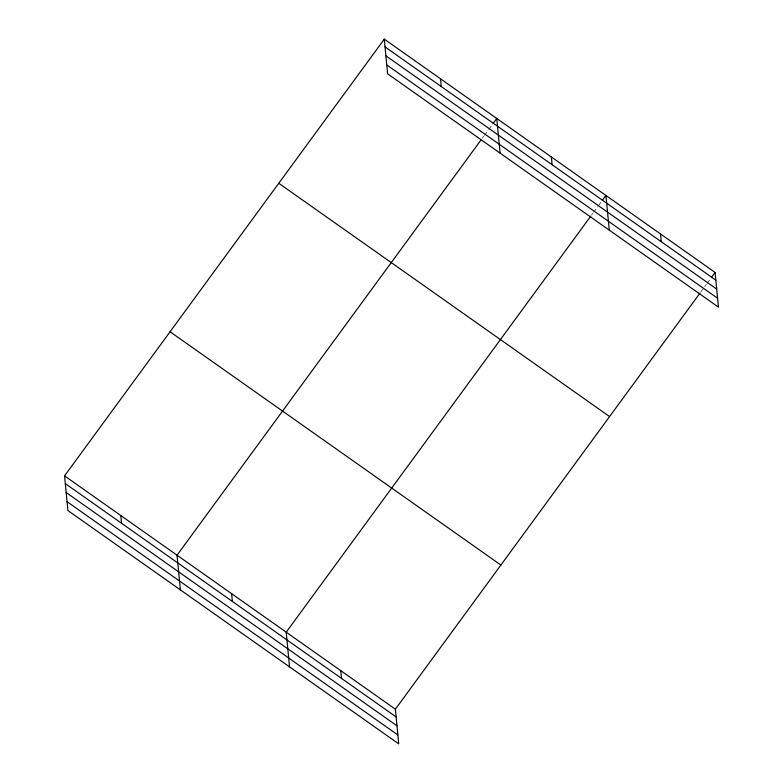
<?xml version="1.0" encoding="UTF-8"?>
<svg xmlns="http://www.w3.org/2000/svg" width="783" height="783" viewBox="0 0 783 783"><rect width="100%" height="100%" fill="white"/><g stroke="black" fill="none" stroke-linecap="round" stroke-linejoin="round"><path stroke-width="0.59" stroke-dasharray="3.92 2.94" d="M482.308 138.219L483.757 136.242M484.481 135.253L488.093 130.321M488.817 129.332L492.429 124.399M591.478 215.208L592.927 213.23M593.651 212.242L597.987 206.321M598.701 205.332L601.598 201.388M700.648 292.196L706.423 284.298M707.147 283.309L710.044 279.365"/><path stroke-width="1.17" d="M699.924 293.185L395.376 709.173L398.713 743.85L67.906 510.545L64.558 475.868L384.287 39.15L715.094 272.455L718.442 307.132L387.624 73.827L384.287 39.15M480.87 140.186L177.036 555.196L180.374 589.873M493.153 123.411L496.765 118.468L500.102 153.145M590.754 216.186L286.206 632.184L289.544 666.862M602.323 200.399L605.934 195.466L609.272 230.133M711.483 277.388L715.094 272.455M385.04 46.902L715.848 280.197M385.892 55.789L716.699 289.084M386.773 64.94L717.58 298.245M278.777 183.271L609.585 416.566M170.068 331.757L500.885 565.052M64.558 475.868L395.376 709.173M65.312 483.62L396.12 716.925M66.163 492.507L396.971 725.812M67.044 501.668L397.852 734.963M660.519 233.96L661.263 241.702M551.349 156.972L552.093 164.714M440.526 78.809L441.269 86.561M340.791 670.679L341.535 678.43M231.621 593.69L232.365 601.442M120.797 515.537L121.541 523.289"/></g></svg>
